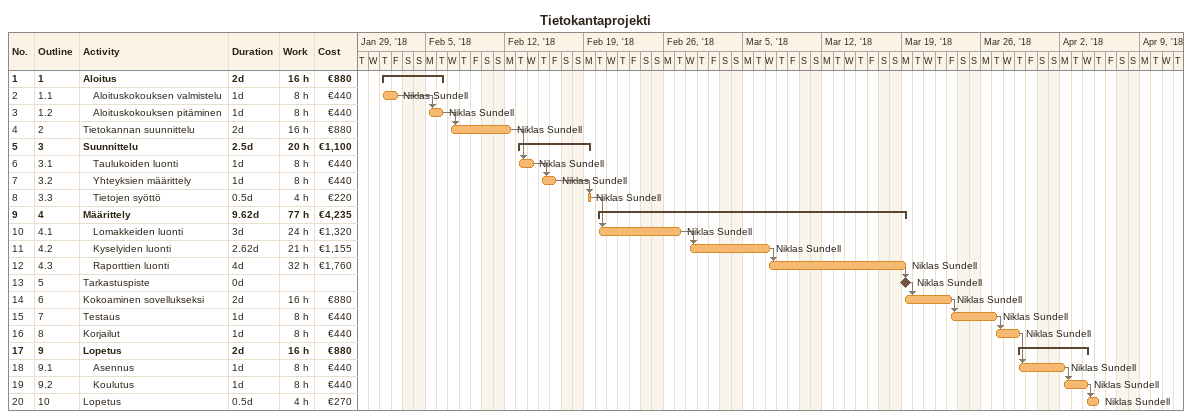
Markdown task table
Tietokantaprojekti

| ID | WBS | Task | Duration | Start | Finish | Predecessors | Resources | Work (h) | Cost (€) |
|---|---|---|---|---|---|---|---|---|---|
| 1 | 1 | **Aloitus** | 2d | 2018-02-01 | 2018-02-06 |  |  | 16 | 880 |
| 2 | 1.1 | Aloituskokouksen valmistelu | 1d | 2018-02-01 | 2018-02-02 |  | Niklas Sundell | 8 | 440 |
| 3 | 1.2 | Aloituskokouksen pitäminen | 1d | 2018-02-05 | 2018-02-06 | 2 | Niklas Sundell | 8 | 440 |
| 4 | 2 | Tietokannan suunnittelu | 2d | 2018-02-07 | 2018-02-12 | 3 | Niklas Sundell | 16 | 880 |
| 5 | 3 | **Suunnittelu** | 2.5d | 2018-02-13 | 2018-02-19 |  |  | 20 | 1100 |
| 6 | 3.1 | Taulukoiden luonti | 1d | 2018-02-13 | 2018-02-14 | 4 | Niklas Sundell | 8 | 440 |
| 7 | 3.2 | Yhteyksien määrittely | 1d | 2018-02-15 | 2018-02-16 | 6 | Niklas Sundell | 8 | 440 |
| 8 | 3.3 | Tietojen syöttö | 0.5d | 2018-02-19 | 2018-02-19 | 7 | Niklas Sundell | 4 | 220 |
| 9 | 4 | **Määrittely** | 9.62d | 2018-02-20 | 2018-03-19 |  |  | 77 | 4235 |
| 10 | 4.1 | Lomakkeiden luonti | 3d | 2018-02-20 | 2018-02-27 | 8 | Niklas Sundell | 24 | 1320 |
| 11 | 4.2 | Kyselyiden luonti | 2.62d | 2018-02-28 | 2018-03-07 | 10 | Niklas Sundell | 21 | 1155 |
| 12 | 4.3 | Raporttien luonti | 4d | 2018-03-07 | 2018-03-19 | 11 | Niklas Sundell | 32 | 1760 |
| 13 | 5 | Tarkastuspiste | 0d | 2018-03-19 | 2018-03-19 | 12 | Niklas Sundell |  |  |
| 14 | 6 | Kokoaminen sovellukseksi | 2d | 2018-03-19 | 2018-03-23 | 13 | Niklas Sundell | 16 | 880 |
| 15 | 7 | Testaus | 1d | 2018-03-23 | 2018-03-27 | 14 | Niklas Sundell | 8 | 440 |
| 16 | 8 | Korjailut | 1d | 2018-03-27 | 2018-03-29 | 15 | Niklas Sundell | 8 | 440 |
| 17 | 9 | **Lopetus** | 2d | 2018-03-29 | 2018-04-04 |  |  | 16 | 880 |
| 18 | 9.1 | Asennus | 1d | 2018-03-29 | 2018-04-02 | 16 | Niklas Sundell | 8 | 440 |
| 19 | 9.2 | Koulutus | 1d | 2018-04-02 | 2018-04-04 | 18 | Niklas Sundell | 8 | 440 |
| 20 | 10 | Lopetus | 0.5d | 2018-04-04 | 2018-04-05 | 19 | Niklas Sundell | 4 | 270 |
